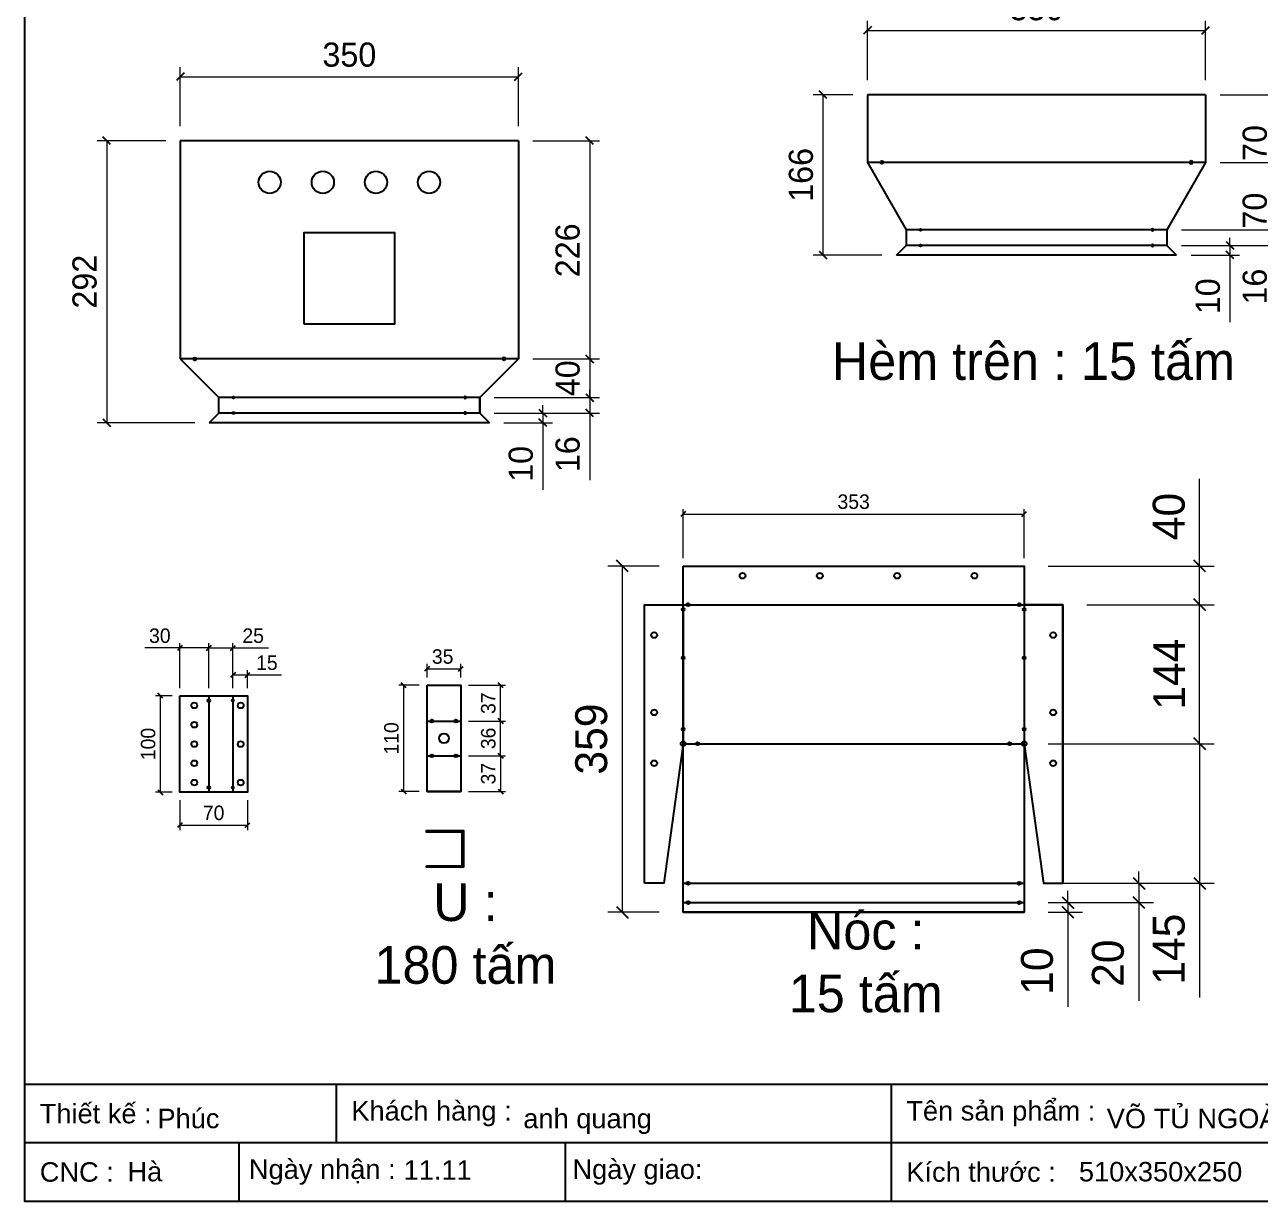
# Model space of a CAD drawing. Header units: millimetres. Extents: x 0 to 2994, y 0 to 2117.
# Drawn here: x 0 to 1279, y 0 to 1219 of the extents above; entities that cross this region are included whole.
import ezdxf

# ---------------------------------------------------------------- set-up
doc = ezdxf.new("R2010")
doc.units = ezdxf.units.MM
doc.layers.add('CNC', color=7, linetype='Continuous')
doc.layers.add('DIM', color=253, linetype='Continuous')
doc.styles.add('Arial', font='arial.ttf')
doc.dimstyles.new('Dim-15', dxfattribs={"dimtxt": 15, "dimasz": 5, "dimexe": 5, "dimexo": 8, "dimgap": 5, "dimtad": 1, "dimdec": 0, "dimtxsty": 'Standard', "dimblk": 'OBLIQUE', "dimcen": 10, "dimclrd": 5, "dimclre": 5, "dimclrt": 3, "dimazin": 3, "dimtfac": 1, "dimtdec": 0, "dimtmove": 0, "dimatfit": 3, "dimldrblk": 'OBLIQUE', "dimlwd": 9, "dimlwe": 9})
doc.dimstyles.new('Dim-25', dxfattribs={"dimtxt": 25, "dimasz": 8, "dimexe": 10, "dimexo": 15, "dimgap": 10, "dimtad": 1, "dimdec": 0, "dimtxsty": 'Standard', "dimblk": 'OBLIQUE', "dimcen": 10, "dimclrd": 5, "dimclre": 5, "dimclrt": 3, "dimazin": 3, "dimtfac": 1, "dimtdec": 0, "dimtmove": 0, "dimatfit": 3, "dimldrblk": 'OBLIQUE', "dimlwd": 9, "dimlwe": 9})
doc.dimstyles.new('Dim-33', dxfattribs={"dimtxt": 33, "dimasz": 12, "dimexe": 15, "dimexo": 25, "dimgap": 15, "dimtad": 1, "dimdec": 0, "dimtxsty": 'Standard', "dimblk": 'OBLIQUE', "dimcen": 10, "dimclrd": 5, "dimclre": 5, "dimclrt": 3, "dimazin": 3, "dimtfac": 1, "dimtdec": 0, "dimtmove": 0, "dimatfit": 3, "dimldrblk": 'OPEN30', "dimlwd": 9, "dimlwe": 9})

# ---------------------------------------------------------------- blocks, each defined once
blk = doc.blocks.new('*D12')
at = {"color": 0, "linetype": 'ByBlock', "lineweight": -2}
for p, q in [((589, 1094.4), (581, 1102.4)), ((581, 876.4), (589, 868.4))]:
    blk.add_line(p, q, dxfattribs=at)
at = {"layer": 'Defpoints', "color": 0, "transparency": 16777216}
for p in [(511.1, 1098.4), (511.1, 872.4), (585, 872.4)]:
    blk.add_point(p, dxfattribs=at)
at = {"layer": 'DIM', "color": 5, "lineweight": 9, "transparency": 16777216}
for p, q in [((526.1, 1098.4), (595, 1098.4)), ((585, 1098.4), (585, 872.4)), ((526.1, 872.4), (595, 872.4))]:
    blk.add_line(p, q, dxfattribs=at)
at = {"layer": 'DIM', "color": 3, "transparency": 16777216, "insert": (562.2, 984.9), "char_height": 25, "attachment_point": 5, "rotation": 90}
blk.add_mtext('226', dxfattribs=at)
blk = doc.blocks.new('_Oblique')
at = {"color": 0, "linetype": 'ByBlock', "lineweight": -2}
blk.add_line((-0.5, -0.5), (0.5, 0.5), dxfattribs=at)
blk = doc.blocks.new('*D13')
at = {"color": 0, "linetype": 'ByBlock', "lineweight": -2}
for p, q in [((589, 868.4), (581, 876.4)), ((581, 836.4), (589, 828.4))]:
    blk.add_line(p, q, dxfattribs=at)
at = {"layer": 'Defpoints', "color": 0, "transparency": 16777216}
for p in [(511.1, 872.4), (471.1, 832.4), (585, 832.4)]:
    blk.add_point(p, dxfattribs=at)
at = {"layer": 'DIM', "color": 5, "lineweight": 9, "transparency": 16777216}
for p, q in [((526.1, 872.4), (595, 872.4)), ((585, 872.4), (585, 832.4)), ((486.1, 832.4), (595, 832.4))]:
    blk.add_line(p, q, dxfattribs=at)
at = {"layer": 'DIM', "color": 3, "transparency": 16777216, "insert": (562.2, 852.4), "char_height": 25, "attachment_point": 5, "rotation": 90}
blk.add_mtext('40', dxfattribs=at)
blk = doc.blocks.new('*D14')
at = {"color": 0, "linetype": 'ByBlock', "lineweight": -2}
for p, q in [((581, 836.4), (589, 828.4)), ((589, 812.4), (581, 820.4))]:
    blk.add_line(p, q, dxfattribs=at)
at = {"layer": 'Defpoints', "color": 0, "transparency": 16777216}
for p in [(471.1, 832.4), (471.1, 816.4), (585, 816.4)]:
    blk.add_point(p, dxfattribs=at)
at = {"layer": 'DIM', "color": 5, "lineweight": 9, "transparency": 16777216}
for p, q in [((486.1, 832.4), (595, 832.4)), ((585, 832.4), (585, 840.4)), ((585, 832.4), (585, 816.4)), ((486.1, 816.4), (595, 816.4)), ((585, 816.4), (585, 746.9))]:
    blk.add_line(p, q, dxfattribs=at)
at = {"layer": 'DIM', "color": 3, "transparency": 16777216, "insert": (562.2, 773.7), "char_height": 25, "attachment_point": 5, "rotation": 90}
blk.add_mtext('16', dxfattribs=at)
blk = doc.blocks.new('*D15')
at = {"color": 0, "linetype": 'ByBlock', "lineweight": -2}
for p, q in [((532.4, 820.4), (540.4, 812.4)), ((540.4, 802.4), (532.4, 810.4))]:
    blk.add_line(p, q, dxfattribs=at)
at = {"layer": 'Defpoints', "color": 0, "transparency": 16777216}
for p in [(471.1, 816.4), (481.1, 806.4), (536.4, 806.4)]:
    blk.add_point(p, dxfattribs=at)
at = {"layer": 'DIM', "color": 5, "lineweight": 9, "transparency": 16777216}
for p, q in [((536.4, 816.4), (536.4, 824.4)), ((486.1, 816.4), (546.4, 816.4)), ((496.1, 806.4), (546.4, 806.4)), ((536.4, 816.4), (536.4, 806.4)), ((536.4, 806.4), (536.4, 737))]:
    blk.add_line(p, q, dxfattribs=at)
at = {"layer": 'DIM', "color": 3, "transparency": 16777216, "insert": (513.7, 763.7), "char_height": 25, "attachment_point": 5, "rotation": 90}
blk.add_mtext('10', dxfattribs=at)
blk = doc.blocks.new('f2dauxuoi')
at = {"layer": 'CNC', "color": 2, "lineweight": -3}
blk.add_circle((0, 0), 1, dxfattribs=at)
blk = doc.blocks.new('f3daunguoc')
at = {"layer": 'CNC', "color": 2, "lineweight": -3}
blk.add_circle((0, 0), 1.5, dxfattribs=at)
blk = doc.blocks.new('*D16')
at = {"color": 0, "linetype": 'ByBlock', "lineweight": -2}
for p, q in [((165.1, 1168.7), (157.1, 1160.7)), ((507.1, 1160.7), (515.1, 1168.7))]:
    blk.add_line(p, q, dxfattribs=at)
at = {"color": 5, "lineweight": 9, "transparency": 16777216}
for p, q in [((161.1, 1113.4), (161.1, 1174.7)), ((161.1, 1164.7), (511.1, 1164.7)), ((511.1, 1113.4), (511.1, 1174.7))]:
    blk.add_line(p, q, dxfattribs=at)
at = {"layer": 'Defpoints', "color": 0, "transparency": 16777216}
for p in [(511.1, 1164.7), (161.1, 1098.4), (511.1, 1098.4)]:
    blk.add_point(p, dxfattribs=at)
at = {"color": 3, "transparency": 16777216, "insert": (336.1, 1187.4), "char_height": 25, "attachment_point": 5}
blk.add_mtext('350', dxfattribs=at)
blk = doc.blocks.new('*D17')
at = {"color": 0, "linetype": 'ByBlock', "lineweight": -2}
for p, q in [((88.9, 1094.4), (80.9, 1102.4)), ((80.9, 810.4), (88.9, 802.4))]:
    blk.add_line(p, q, dxfattribs=at)
at = {"color": 5, "lineweight": 9, "transparency": 16777216}
for p, q in [((146.1, 1098.4), (74.9, 1098.4)), ((84.9, 1098.4), (84.9, 806.4)), ((176.1, 806.4), (74.9, 806.4))]:
    blk.add_line(p, q, dxfattribs=at)
at = {"layer": 'Defpoints', "color": 0, "transparency": 16777216}
for p in [(161.1, 1098.4), (84.9, 806.4), (191.1, 806.4)]:
    blk.add_point(p, dxfattribs=at)
at = {"color": 3, "transparency": 16777216, "insert": (62.1, 952.4), "char_height": 25, "attachment_point": 5, "rotation": 90}
blk.add_mtext('292', dxfattribs=at)
blk = doc.blocks.new('*D29')
at = {"color": 0, "linetype": 'ByBlock', "lineweight": -2}
for p, q in [((1300.4, 1142), (1292.4, 1150)), ((1292.4, 1080), (1300.4, 1072))]:
    blk.add_line(p, q, dxfattribs=at)
at = {"layer": 'Defpoints', "color": 0, "transparency": 16777216}
for p in [(1222.5, 1146), (1222.5, 1076), (1296.4, 1076)]:
    blk.add_point(p, dxfattribs=at)
at = {"layer": 'DIM', "color": 5, "lineweight": 9, "transparency": 16777216}
for p, q in [((1237.5, 1146), (1306.4, 1146)), ((1296.4, 1146), (1296.4, 1076)), ((1237.5, 1076), (1306.4, 1076))]:
    blk.add_line(p, q, dxfattribs=at)
at = {"layer": 'DIM', "color": 3, "transparency": 16777216, "insert": (1273.6, 1096), "char_height": 25, "attachment_point": 5, "rotation": 90}
blk.add_mtext('70', dxfattribs=at)
blk = doc.blocks.new('*D30')
at = {"color": 0, "linetype": 'ByBlock', "lineweight": -2}
for p, q in [((1300.4, 1072), (1292.4, 1080)), ((1292.4, 1010), (1300.4, 1002))]:
    blk.add_line(p, q, dxfattribs=at)
at = {"layer": 'Defpoints', "color": 0, "transparency": 16777216}
for p in [(1222.5, 1076), (1182.5, 1006), (1296.4, 1006)]:
    blk.add_point(p, dxfattribs=at)
at = {"layer": 'DIM', "color": 5, "lineweight": 9, "transparency": 16777216}
for p, q in [((1237.5, 1076), (1306.4, 1076)), ((1296.4, 1076), (1296.4, 1006)), ((1197.5, 1006), (1306.4, 1006))]:
    blk.add_line(p, q, dxfattribs=at)
at = {"layer": 'DIM', "color": 3, "transparency": 16777216, "insert": (1273.6, 1026), "char_height": 25, "attachment_point": 5, "rotation": 90}
blk.add_mtext('70', dxfattribs=at)
blk = doc.blocks.new('*D31')
at = {"color": 0, "linetype": 'ByBlock', "lineweight": -2}
for p, q in [((1292.4, 1010), (1300.4, 1002)), ((1300.4, 986), (1292.4, 994))]:
    blk.add_line(p, q, dxfattribs=at)
at = {"layer": 'Defpoints', "color": 0, "transparency": 16777216}
for p in [(1182.5, 1006), (1182.5, 990), (1296.4, 990)]:
    blk.add_point(p, dxfattribs=at)
at = {"layer": 'DIM', "color": 5, "lineweight": 9, "transparency": 16777216}
for p, q in [((1296.4, 1006), (1296.4, 1014)), ((1197.5, 1006), (1306.4, 1006)), ((1296.4, 1006), (1296.4, 990)), ((1197.5, 990), (1306.4, 990)), ((1296.4, 990), (1296.4, 920.5))]:
    blk.add_line(p, q, dxfattribs=at)
at = {"layer": 'DIM', "color": 3, "transparency": 16777216, "insert": (1273.6, 947.3), "char_height": 25, "attachment_point": 5, "rotation": 90}
blk.add_mtext('16', dxfattribs=at)
blk = doc.blocks.new('*D32')
at = {"color": 0, "linetype": 'ByBlock', "lineweight": -2}
for p, q in [((1243.8, 994), (1251.8, 986)), ((1251.8, 976), (1243.8, 984))]:
    blk.add_line(p, q, dxfattribs=at)
at = {"layer": 'Defpoints', "color": 0, "transparency": 16777216}
for p in [(1182.5, 990), (1192.5, 980), (1247.8, 980)]:
    blk.add_point(p, dxfattribs=at)
at = {"layer": 'DIM', "color": 5, "lineweight": 9, "transparency": 16777216}
for p, q in [((1247.8, 990), (1247.8, 998)), ((1197.5, 990), (1257.8, 990)), ((1247.8, 990), (1247.8, 980)), ((1207.5, 980), (1257.8, 980)), ((1247.8, 980), (1247.8, 910.6))]:
    blk.add_line(p, q, dxfattribs=at)
at = {"layer": 'DIM', "color": 3, "transparency": 16777216, "insert": (1225, 937.3), "char_height": 25, "attachment_point": 5, "rotation": 90}
blk.add_mtext('10', dxfattribs=at)
blk = doc.blocks.new('*D33')
at = {"color": 0, "linetype": 'ByBlock', "lineweight": -2}
for p, q in [((876.5, 1216.7), (868.5, 1208.7)), ((1218.5, 1208.7), (1226.5, 1216.7))]:
    blk.add_line(p, q, dxfattribs=at)
at = {"color": 5, "lineweight": 9, "transparency": 16777216}
for p, q in [((872.5, 1161), (872.5, 1222.7)), ((1222.5, 1161), (1222.5, 1222.7)), ((872.5, 1212.7), (1222.5, 1212.7))]:
    blk.add_line(p, q, dxfattribs=at)
at = {"layer": 'Defpoints', "color": 0, "transparency": 16777216}
for p in [(1222.5, 1212.7), (872.5, 1146), (1222.5, 1146)]:
    blk.add_point(p, dxfattribs=at)
at = {"color": 3, "transparency": 16777216, "insert": (1047.5, 1235.5), "char_height": 25, "attachment_point": 5}
blk.add_mtext('350', dxfattribs=at)
blk = doc.blocks.new('*D34')
at = {"color": 5, "lineweight": 9, "transparency": 16777216}
for p, q in [((857.5, 1146), (816.4, 1146)), ((826.4, 1146), (826.4, 980)), ((887.5, 980), (816.4, 980))]:
    blk.add_line(p, q, dxfattribs=at)
at = {"color": 0, "linetype": 'ByBlock', "lineweight": -2}
for p, q in [((830.4, 1142), (822.4, 1150)), ((822.4, 984), (830.4, 976))]:
    blk.add_line(p, q, dxfattribs=at)
at = {"layer": 'Defpoints', "color": 0, "transparency": 16777216}
for p in [(872.5, 1146), (826.4, 980), (902.5, 980)]:
    blk.add_point(p, dxfattribs=at)
at = {"color": 3, "transparency": 16777216, "insert": (803.7, 1063), "char_height": 25, "attachment_point": 5, "rotation": 90}
blk.add_mtext('166', dxfattribs=at)
blk = doc.blocks.new('*D47')
at = {"color": 0, "linetype": 'ByBlock', "lineweight": -2}
for p, q in [((419, 554), (414, 549)), ((449, 549), (454, 554))]:
    blk.add_line(p, q, dxfattribs=at)
at = {"color": 5, "lineweight": 9, "transparency": 16777216}
for p, q in [((416.5, 542.4), (416.5, 556.5)), ((416.5, 551.5), (451.5, 551.5)), ((451.5, 542.4), (451.5, 556.5))]:
    blk.add_line(p, q, dxfattribs=at)
at = {"layer": 'Defpoints', "color": 0, "transparency": 16777216}
for p in [(451.5, 551.5), (416.5, 534.4), (451.5, 534.4)]:
    blk.add_point(p, dxfattribs=at)
at = {"color": 3, "transparency": 16777216, "insert": (432.7, 564.1), "char_height": 15, "attachment_point": 5}
blk.add_mtext('35', dxfattribs=at)
blk = doc.blocks.new('*D48')
at = {"color": 5, "lineweight": 9, "transparency": 16777216}
for p, q in [((459.5, 534.4), (497.7, 534.4)), ((492.7, 497.4), (492.7, 534.4)), ((459.5, 497.4), (497.7, 497.4))]:
    blk.add_line(p, q, dxfattribs=at)
at = {"color": 0, "linetype": 'ByBlock', "lineweight": -2}
for p, q in [((495.2, 531.9), (490.2, 536.9)), ((490.2, 499.9), (495.2, 494.9))]:
    blk.add_line(p, q, dxfattribs=at)
at = {"layer": 'Defpoints', "color": 0, "transparency": 16777216}
for p in [(451.5, 534.4), (492.7, 534.4), (451.5, 497.4)]:
    blk.add_point(p, dxfattribs=at)
at = {"color": 3, "transparency": 16777216, "insert": (480, 515.9), "char_height": 15, "attachment_point": 5, "rotation": 90}
blk.add_mtext('37', dxfattribs=at)
blk = doc.blocks.new('*D49')
at = {"color": 0, "linetype": 'ByBlock', "lineweight": -2}
for p, q in [((495.2, 494.9), (490.2, 499.9)), ((490.2, 463.9), (495.2, 458.9))]:
    blk.add_line(p, q, dxfattribs=at)
at = {"color": 5, "lineweight": 9, "transparency": 16777216}
for p, q in [((459.5, 497.4), (497.7, 497.4)), ((492.7, 461.4), (492.7, 497.4)), ((459.5, 461.4), (497.7, 461.4))]:
    blk.add_line(p, q, dxfattribs=at)
at = {"layer": 'Defpoints', "color": 0, "transparency": 16777216}
for p in [(451.5, 497.4), (492.7, 497.4), (451.5, 461.4)]:
    blk.add_point(p, dxfattribs=at)
at = {"color": 3, "transparency": 16777216, "insert": (480, 479.4), "char_height": 15, "attachment_point": 5, "rotation": 90}
blk.add_mtext('36', dxfattribs=at)
blk = doc.blocks.new('*D50')
at = {"color": 5, "lineweight": 9, "transparency": 16777216}
for p, q in [((459.5, 461.4), (497.7, 461.4)), ((492.7, 461.4), (492.7, 424.4)), ((459.5, 424.4), (497.7, 424.4))]:
    blk.add_line(p, q, dxfattribs=at)
at = {"color": 0, "linetype": 'ByBlock', "lineweight": -2}
for p, q in [((495.2, 458.9), (490.2, 463.9)), ((490.2, 426.9), (495.2, 421.9))]:
    blk.add_line(p, q, dxfattribs=at)
at = {"layer": 'Defpoints', "color": 0, "transparency": 16777216}
for p in [(451.5, 461.4), (451.5, 424.4), (492.7, 424.4)]:
    blk.add_point(p, dxfattribs=at)
at = {"color": 3, "transparency": 16777216, "insert": (480, 442.9), "char_height": 15, "attachment_point": 5, "rotation": 90}
blk.add_mtext('37', dxfattribs=at)
blk = doc.blocks.new('*D51')
at = {"color": 5, "lineweight": 9, "transparency": 16777216}
for p, q in [((408.5, 534.4), (387.3, 534.4)), ((392.3, 534.4), (392.3, 424.4)), ((408.5, 424.4), (387.3, 424.4))]:
    blk.add_line(p, q, dxfattribs=at)
at = {"color": 0, "linetype": 'ByBlock', "lineweight": -2}
for p, q in [((394.8, 531.9), (389.8, 536.9)), ((389.8, 426.9), (394.8, 421.9))]:
    blk.add_line(p, q, dxfattribs=at)
at = {"layer": 'Defpoints', "color": 0, "transparency": 16777216}
for p in [(416.5, 534.4), (392.3, 424.4), (416.5, 424.4)]:
    blk.add_point(p, dxfattribs=at)
at = {"color": 3, "transparency": 16777216, "insert": (379.7, 479.4), "char_height": 15, "attachment_point": 5, "rotation": 90}
blk.add_mtext('110', dxfattribs=at)
blk = doc.blocks.new('*D52')
at = {"color": 5, "lineweight": 9, "transparency": 16777216}
for p, q in [((215.6, 531.6), (215.6, 550.1)), ((230.6, 531.6), (230.6, 550.1)), ((215.6, 545.1), (230.6, 545.1)), ((230.6, 545.1), (265.8, 545.1))]:
    blk.add_line(p, q, dxfattribs=at)
at = {"color": 0, "linetype": 'ByBlock', "lineweight": -2}
for p, q in [((218.1, 547.6), (213.1, 542.6)), ((228.1, 542.6), (233.1, 547.6))]:
    blk.add_line(p, q, dxfattribs=at)
at = {"layer": 'Defpoints', "color": 0, "transparency": 16777216}
for p in [(230.6, 545.1), (215.6, 523.6), (230.6, 523.6)]:
    blk.add_point(p, dxfattribs=at)
at = {"color": 3, "transparency": 16777216, "insert": (250.7, 557.7), "char_height": 15, "attachment_point": 5}
blk.add_mtext('15', dxfattribs=at)
blk = doc.blocks.new('*D53')
at = {"color": 5, "lineweight": 9, "transparency": 16777216}
for p, q in [((190.6, 531.6), (190.6, 578.1)), ((215.6, 531.6), (215.6, 578.1)), ((190.6, 573.1), (215.6, 573.1)), ((215.6, 573.1), (252.5, 573.1))]:
    blk.add_line(p, q, dxfattribs=at)
at = {"color": 0, "linetype": 'ByBlock', "lineweight": -2}
for p, q in [((193.1, 575.6), (188.1, 570.6)), ((213.1, 570.6), (218.1, 575.6))]:
    blk.add_line(p, q, dxfattribs=at)
at = {"layer": 'Defpoints', "color": 0, "transparency": 16777216}
for p in [(215.6, 573.1), (190.6, 523.6), (215.6, 523.6)]:
    blk.add_point(p, dxfattribs=at)
at = {"color": 3, "transparency": 16777216, "insert": (236.5, 585.7), "char_height": 15, "attachment_point": 5}
blk.add_mtext('25', dxfattribs=at)
blk = doc.blocks.new('*D54')
at = {"color": 5, "lineweight": 9, "transparency": 16777216}
for p, q in [((160.6, 531.6), (160.6, 578.1)), ((190.6, 531.6), (190.6, 578.1)), ((160.6, 573.1), (124.2, 573.1)), ((190.6, 573.1), (160.6, 573.1))]:
    blk.add_line(p, q, dxfattribs=at)
at = {"color": 0, "linetype": 'ByBlock', "lineweight": -2}
for p, q in [((163.1, 575.6), (158.1, 570.6)), ((188.1, 570.6), (193.1, 575.6))]:
    blk.add_line(p, q, dxfattribs=at)
at = {"layer": 'Defpoints', "color": 0, "transparency": 16777216}
for p in [(160.6, 573.1), (160.6, 523.6), (190.6, 523.6)]:
    blk.add_point(p, dxfattribs=at)
at = {"color": 3, "transparency": 16777216, "insert": (139.9, 585.7), "char_height": 15, "attachment_point": 5}
blk.add_mtext('30', dxfattribs=at)
blk = doc.blocks.new('*D55')
at = {"color": 0, "linetype": 'ByBlock', "lineweight": -2}
for p, q in [((142.9, 521.1), (137.9, 526.1)), ((137.9, 426.1), (142.9, 421.1))]:
    blk.add_line(p, q, dxfattribs=at)
at = {"color": 5, "lineweight": 9, "transparency": 16777216}
for p, q in [((152.6, 523.6), (135.4, 523.6)), ((140.4, 523.6), (140.4, 423.6)), ((152.6, 423.6), (135.4, 423.6))]:
    blk.add_line(p, q, dxfattribs=at)
at = {"layer": 'Defpoints', "color": 0, "transparency": 16777216}
for p in [(160.6, 523.6), (140.4, 423.6), (160.6, 423.6)]:
    blk.add_point(p, dxfattribs=at)
at = {"color": 3, "transparency": 16777216, "insert": (127.8, 473.6), "char_height": 15, "attachment_point": 5, "rotation": 90}
blk.add_mtext('100', dxfattribs=at)
blk = doc.blocks.new('*D56')
at = {"color": 5, "lineweight": 9, "transparency": 16777216}
for p, q in [((160.6, 415.6), (160.6, 384.5)), ((230.6, 415.6), (230.6, 384.5)), ((160.6, 389.5), (230.6, 389.5))]:
    blk.add_line(p, q, dxfattribs=at)
at = {"color": 0, "linetype": 'ByBlock', "lineweight": -2}
for p, q in [((163.1, 392), (158.1, 387)), ((228.1, 387), (233.1, 392))]:
    blk.add_line(p, q, dxfattribs=at)
at = {"layer": 'Defpoints', "color": 0, "transparency": 16777216}
for p in [(160.6, 423.6), (230.6, 423.6), (230.6, 389.5)]:
    blk.add_point(p, dxfattribs=at)
at = {"color": 3, "transparency": 16777216, "insert": (195.6, 402.2), "char_height": 15, "attachment_point": 5}
blk.add_mtext('70', dxfattribs=at)
blk = doc.blocks.new('KHUNG CHUẨN')
at = {"color": 7}
for p, q in [((19889.2, -28535.2), (16919.2, -28535.2)), ((17239.2, -28535.2), (17239.2, -28595.2)), ((17809.2, -28535.2), (17809.2, -28655.2)), ((18939.2, -28595.2), (16919.2, -28595.2)), ((17139.2, -28595.2), (17139.2, -28655.2)), ((17474.2, -28595.2), (17474.2, -28655.2))]:
    blk.add_line(p, q, dxfattribs=at)
blk.add_lwpolyline([(16919.2, -26555.2), (19889.2, -26555.2), (19889.2, -28655.2), (16919.2, -28655.2)], close=True, dxfattribs=at)
at = {"color": 2, "char_height": 20, "attachment_point": 4, "style": 'Arial'}
for s, insert, width in [('  Thiết kế :', (16919.2, -28565.2), 917.634), ('  Khách hàng :', (17239.2, -28565.2), 917.634), ('  Tên sản phẩm :', (17809.2, -28565.2), 917.634), ('  CNC :', (16919.2, -28625.2), 917.634), ('  Ngày nhận :', (17134, -28625.2), 556.651), ('  Ngày giao:', (17466.3, -28625.2), 556.651), ('  Kích thước :', (17809.2, -28625.2), 917.634)]:
    blk.add_mtext(s, dxfattribs=dict(at, insert=insert, width=width))
at = {"color": 3, "style": 'Arial'}
for tag, p in [('#01', (17055.6, -28580.1)), ('#02', (17431.4, -28580.1)), ('#03', (18030.6, -28580.1)), ('#08', (18751.7, -28580.1)), ('#10', (19064.8, -28580.1)), ('#04', (17024.8, -28634.6)), ('#05', (17308.5, -28633)), ('#06', (17632.7, -28633.7)), ('#07', (18002, -28634.7)), ('#09', (18753.8, -28632.6)), ('#11', (19060.3, -28625.7)), ('#12', (19806.5, -28628.9))]:
    blk.add_attdef(tag, p, '', height=20, dxfattribs=at)
blk = doc.blocks.new('*D66')
at = {"color": 0, "linetype": 'ByBlock', "lineweight": -2}
for p, q in [((1222.4, 651.9), (1210.4, 663.9)), ((1210.4, 623.9), (1222.4, 611.9))]:
    blk.add_line(p, q, dxfattribs=at)
at = {"layer": 'Defpoints', "color": 0, "transparency": 16777216}
for p in [(1034.7, 657.9), (1216.4, 657.9), (1074.7, 617.9)]:
    blk.add_point(p, dxfattribs=at)
at = {"layer": 'DIM', "color": 5, "lineweight": 9, "transparency": 16777216}
for p, q in [((1216.4, 657.9), (1216.4, 748.4)), ((1059.7, 657.9), (1231.4, 657.9)), ((1216.4, 617.9), (1216.4, 657.9)), ((1099.7, 617.9), (1231.4, 617.9))]:
    blk.add_line(p, q, dxfattribs=at)
at = {"layer": 'DIM', "color": 3, "transparency": 16777216, "insert": (1184.6, 709.2), "char_height": 33, "attachment_point": 5, "rotation": 90}
blk.add_mtext('40', dxfattribs=at)
blk = doc.blocks.new('_Open30')
at = {"color": 0, "linetype": 'ByBlock', "lineweight": -2}
for p, q in [((-1, 0.27), (0, 0)), ((0, 0), (-1, -0.27)), ((0, 0), (-1, 0))]:
    blk.add_line(p, q, dxfattribs=at)
blk = doc.blocks.new('*D67')
at = {"color": 0, "linetype": 'ByBlock', "lineweight": -2}
for p, q in [((624.6, 651.9), (612.6, 663.9)), ((612.6, 305.4), (624.6, 293.4))]:
    blk.add_line(p, q, dxfattribs=at)
at = {"layer": 'Defpoints', "color": 0, "transparency": 16777216}
for p in [(681.7, 657.9), (618.6, 299.4), (681.7, 299.4)]:
    blk.add_point(p, dxfattribs=at)
at = {"layer": 'DIM', "color": 5, "lineweight": 9, "transparency": 16777216}
for p, q in [((656.7, 657.9), (603.6, 657.9)), ((618.6, 657.9), (618.6, 299.4)), ((656.7, 299.4), (603.6, 299.4))]:
    blk.add_line(p, q, dxfattribs=at)
at = {"layer": 'DIM', "color": 3, "transparency": 16777216, "insert": (586.7, 478.7), "char_height": 33, "attachment_point": 5, "rotation": 90}
blk.add_mtext('359', dxfattribs=at)
blk = doc.blocks.new('*D68')
at = {"color": 0, "linetype": 'ByBlock', "lineweight": -2}
for p, q in [((1074.1, 315.4), (1086.1, 303.4)), ((1086.1, 293.4), (1074.1, 305.4))]:
    blk.add_line(p, q, dxfattribs=at)
at = {"layer": 'Defpoints', "color": 0, "transparency": 16777216}
for p in [(1034.7, 309.4), (1080.1, 309.4), (1034.7, 299.4)]:
    blk.add_point(p, dxfattribs=at)
at = {"layer": 'DIM', "color": 5, "lineweight": 9, "transparency": 16777216}
for p, q in [((1080.1, 309.4), (1080.1, 321.4)), ((1059.7, 309.4), (1095.1, 309.4)), ((1080.1, 309.4), (1080.1, 299.4)), ((1059.7, 299.4), (1095.1, 299.4)), ((1080.1, 299.4), (1080.1, 201.4))]:
    blk.add_line(p, q, dxfattribs=at)
at = {"layer": 'DIM', "color": 3, "transparency": 16777216, "insert": (1048.2, 238.4), "char_height": 33, "attachment_point": 5, "rotation": 90}
blk.add_mtext('10', dxfattribs=at)
blk = doc.blocks.new('*D69')
at = {"color": 0, "linetype": 'ByBlock', "lineweight": -2}
for p, q in [((1147.5, 335.4), (1159.5, 323.4)), ((1159.5, 303.4), (1147.5, 315.4))]:
    blk.add_line(p, q, dxfattribs=at)
at = {"layer": 'Defpoints', "color": 0, "transparency": 16777216}
for p in [(1034.7, 329.4), (1034.7, 309.4), (1153.5, 309.4)]:
    blk.add_point(p, dxfattribs=at)
at = {"layer": 'DIM', "color": 5, "lineweight": 9, "transparency": 16777216}
for p, q in [((1153.5, 329.4), (1153.5, 341.4)), ((1059.7, 329.4), (1168.5, 329.4)), ((1153.5, 329.4), (1153.5, 309.4)), ((1059.7, 309.4), (1168.5, 309.4)), ((1153.5, 309.4), (1153.5, 207.7))]:
    blk.add_line(p, q, dxfattribs=at)
at = {"layer": 'DIM', "color": 3, "transparency": 16777216, "insert": (1121.6, 246.6), "char_height": 33, "attachment_point": 5, "rotation": 90}
blk.add_mtext('20', dxfattribs=at)
blk = doc.blocks.new('*D70')
at = {"color": 0, "linetype": 'ByBlock', "lineweight": -2}
for p, q in [((1222.4, 467.9), (1210.4, 479.9)), ((1210.4, 335.4), (1222.4, 323.4))]:
    blk.add_line(p, q, dxfattribs=at)
at = {"layer": 'Defpoints', "color": 0, "transparency": 16777216}
for p in [(1034.7, 473.9), (1074.7, 329.4), (1216.4, 329.4)]:
    blk.add_point(p, dxfattribs=at)
at = {"layer": 'DIM', "color": 5, "lineweight": 9, "transparency": 16777216}
for p, q in [((1059.7, 473.9), (1231.4, 473.9)), ((1216.4, 473.9), (1216.4, 329.4)), ((1099.7, 329.4), (1231.4, 329.4)), ((1216.4, 329.4), (1216.4, 211.1))]:
    blk.add_line(p, q, dxfattribs=at)
at = {"layer": 'DIM', "color": 3, "transparency": 16777216, "insert": (1184.6, 261.1), "char_height": 33, "attachment_point": 5, "rotation": 90}
blk.add_mtext('145', dxfattribs=at)
blk = doc.blocks.new('*D71')
at = {"color": 0, "linetype": 'ByBlock', "lineweight": -2}
for p, q in [((1222.4, 611.9), (1210.4, 623.9)), ((1210.4, 479.9), (1222.4, 467.9))]:
    blk.add_line(p, q, dxfattribs=at)
at = {"layer": 'Defpoints', "color": 0, "transparency": 16777216}
for p in [(1074.7, 617.9), (1216.4, 617.9), (1034.7, 473.9)]:
    blk.add_point(p, dxfattribs=at)
at = {"layer": 'DIM', "color": 5, "lineweight": 9, "transparency": 16777216}
for p, q in [((1099.7, 617.9), (1231.4, 617.9)), ((1216.4, 473.9), (1216.4, 617.9)), ((1059.7, 473.9), (1231.4, 473.9))]:
    blk.add_line(p, q, dxfattribs=at)
at = {"layer": 'DIM', "color": 3, "transparency": 16777216, "insert": (1184.8, 545.9), "char_height": 33, "attachment_point": 5, "rotation": 90}
blk.add_mtext('144', dxfattribs=at)
blk = doc.blocks.new('*D72')
at = {"color": 5, "lineweight": 9, "transparency": 16777216}
for p, q in [((681.7, 665.9), (681.7, 716.8)), ((1034.7, 665.9), (1034.7, 716.8)), ((681.7, 711.8), (1034.7, 711.8))]:
    blk.add_line(p, q, dxfattribs=at)
at = {"color": 0, "linetype": 'ByBlock', "lineweight": -2}
for p, q in [((684.2, 714.3), (679.2, 709.3)), ((1032.2, 709.3), (1037.2, 714.3))]:
    blk.add_line(p, q, dxfattribs=at)
at = {"layer": 'Defpoints', "color": 0, "transparency": 16777216}
for p in [(1034.7, 711.8), (681.7, 657.9), (1034.7, 657.9)]:
    blk.add_point(p, dxfattribs=at)
at = {"color": 3, "transparency": 16777216, "insert": (858.2, 724.5), "char_height": 15, "attachment_point": 5}
blk.add_mtext('353', dxfattribs=at)

msp = doc.modelspace()

# ---------------------------------------------------------------- linework, layer by layer
at = {"color": 7}
for p, q in [((1222.5, 1146), (872.5, 1146)), ((511.1, 1098.4), (161.1, 1098.4)), ((1222.5, 1076), (872.5, 1076)), ((872.5, 1076), (912.5, 1006)), ((1222.5, 1076), (1182.5, 1006)), ((1182.5, 1006), (912.5, 1006)), ((912.5, 1006), (912.5, 990)), ((1182.5, 1006), (1182.5, 990)), ((902.5, 980), (912.5, 990)), ((1182.5, 990), (912.5, 990)), ((1192.5, 980), (1182.5, 990)), ((1192.5, 980), (902.5, 980)), ((511.1, 872.4), (161.1, 872.4)), ((161.1, 872.4), (201.1, 832.4)), ((511.1, 872.4), (471.1, 832.4)), ((201.1, 816.4), (201.1, 832.4)), ((471.1, 832.4), (201.1, 832.4)), ((471.1, 832.4), (471.1, 816.4)), ((471.1, 816.4), (471.1, 832.4)), ((201.1, 816.4), (191.1, 806.4)), ((481.1, 806.4), (191.1, 806.4)), ((471.1, 816.4), (201.1, 816.4)), ((481.1, 806.4), (471.1, 816.4)), ((471.1, 816.4), (481.1, 806.4))]:
    msp.add_line(p, q, dxfattribs=at)
at = {"ltscale": 3}
for p, q in [((872.5, 1146), (872.5, 1076)), ((1222.5, 1146), (1222.5, 1076)), ((161.1, 1098.4), (161.1, 872.4)), ((511.1, 1098.4), (511.1, 872.4))]:
    msp.add_line(p, q, dxfattribs=at)
for p, q in [((681.7, 657.9), (1034.7, 657.9)), ((641.7, 617.9), (1074.7, 617.9)), ((1074.7, 617.9), (1074.7, 330.4)), ((416.5, 534.4), (451.5, 534.4)), ((215.6, 523.6), (215.6, 423.6)), ((230.6, 523.6), (230.6, 423.6)), ((416.5, 497.4), (451.5, 497.4)), ((681.7, 473.9), (1034.7, 473.9)), ((416.5, 461.4), (451.5, 461.4)), ((416.5, 424.4), (451.5, 424.4)), ((681.7, 329.4), (1034.7, 329.4)), ((681.7, 309.4), (1034.7, 309.4)), ((681.7, 299.4), (1034.7, 299.4))]:
    msp.add_line(p, q)
at = {"color": 2}
msp.add_lwpolyline([(289.1, 908.9), (383.1, 908.9), (383.1, 1002.9), (289.1, 1002.9)], close=True, dxfattribs=at)
for points in [[(681.7, 657.9), (1034.7, 657.9), (1034.7, 299.4), (681.7, 299.4)], [(416.5, 534.4), (451.5, 534.4), (451.5, 424.4), (416.5, 424.4)], [(160.6, 523.6), (190.6, 523.6), (190.6, 423.6), (160.6, 423.6)], [(160.6, 523.6), (230.6, 523.6), (230.6, 423.6), (160.6, 423.6)], [(415.8, 347.4), (452.8, 347.4), (452.8, 382.4), (415.8, 382.4), (415.8, 383.9), (454.3, 383.9), (454.3, 345.9), (415.8, 345.9)], [(415.8, 347.4), (452.8, 347.4), (452.8, 382.4), (415.8, 382.4), (415.8, 383.9), (454.3, 383.9), (454.3, 345.9), (415.8, 345.9)]]:
    msp.add_lwpolyline(points, close=True)
at = {"color": 7, "linetype": 'Continuous'}
for points in [[(641.7, 329.4), (641.7, 617.9), (681.7, 617.9), (681.7, 473.9), (661.7, 329.4)], [(1074.7, 329.4), (1074.7, 617.9), (1034.7, 617.9), (1034.7, 473.9), (1054.7, 329.4)]]:
    msp.add_lwpolyline(points, close=True, dxfattribs=at)
at = {"color": 2}
for centre, radius in [((253.6, 1055.4), 11.5), ((308.6, 1055.4), 11.5), ((363.6, 1055.4), 11.5), ((418.6, 1055.4), 11.5), ((681.7, 612.9), 1.5), ((686.7, 617.9), 1.5), ((1029.7, 617.9), 1.5), ((1034.7, 612.9), 1.5), ((681.7, 562.9), 1.5), ((1034.7, 562.9), 1.5), ((421.5, 497.4), 1.5), ((446.5, 497.4), 1.5), ((681.7, 488.9), 1.5), ((1034.7, 488.9), 1.5), ((434, 479.4), 5), ((696.7, 473.9), 1.5), ((1019.7, 473.9), 1.5), ((421.5, 461.4), 1.5), ((446.5, 461.4), 1.5), ((686.7, 329.4), 1.5), ((1029.7, 329.4), 1.5), ((686.7, 309.4), 1.5), ((1029.7, 309.4), 1.5)]:
    msp.add_circle(centre, radius, dxfattribs=at)
at = {"color": 2, "ltscale": 3}
for centre, radius in [((743.2, 647.9), 3), ((823.2, 647.9), 3), ((903.2, 647.9), 3), ((983.2, 647.9), 3), ((651.7, 586.4), 3), ((1064.7, 586.4), 3), ((651.7, 506.4), 3), ((1064.7, 506.4), 3), ((681.7, 473.9), 2.5), ((1034.7, 473.9), 2.5), ((651.7, 453.6), 3), ((1064.7, 453.6), 3)]:
    msp.add_circle(centre, radius, dxfattribs=at)
for centre, radius in [((175.6, 513.6), 3), ((190.6, 518.6), 1.5), ((215.6, 518.6), 1), ((223.6, 513.6), 3), ((175.6, 493.6), 3), ((175.6, 473.6), 3), ((223.6, 473.6), 3), ((175.6, 453.6), 3), ((175.6, 433.6), 3), ((223.6, 433.6), 3), ((190.6, 428.6), 1.5), ((215.6, 428.6), 1)]:
    msp.add_circle(centre, radius)

# ---------------------------------------------------------------- block references
at = {"color": 3}
ref = msp.add_blockref('KHUNG CHUẨN', (-17054.6, 28884.4), dxfattribs=dict(at, xscale=1.008000000001629, yscale=1.008000000001629, zscale=1.008000000001629))
ref.add_attrib('#03', 'VÕ TỦ NGOÀI TRỜI', (1120.2, 75.7), dxfattribs={"color": 3, "height": 20.16, "style": 'Arial'})
ref.add_attrib('#07', '510x350x250', (1091.4, 20.6), dxfattribs={"color": 3, "height": 20.16, "style": 'Arial'})
ref.add_attrib('#02', 'anh quang', (516.2, 75.7), dxfattribs={"color": 3, "height": 20.16, "style": 'Arial'})
ref.add_attrib('#05', '11.11', (392.3, 22.3), dxfattribs={"color": 3, "height": 20.16, "style": 'Arial'})
ref.add_attrib('#01', 'Phúc', (137.4, 75.7), dxfattribs={"color": 3, "height": 20.16, "style": 'Arial'})
ref.add_attrib('#04', 'Hà', (106.4, 20.7), dxfattribs={"color": 3, "height": 20.16, "style": 'Arial'})
at = {"lineweight": -3}
for name, p, rotation in [('f3daunguoc', (887.5, 1076), 270), ('f3daunguoc', (887.5, 1076), 270), ('f2dauxuoi', (927.5, 1006), 90), ('f2dauxuoi', (927.5, 990), 90), ('f3daunguoc', (176.1, 872.4), 270), ('f2dauxuoi', (216.1, 832.4), 90), ('f2dauxuoi', (216.1, 816.4), 90)]:
    msp.add_blockref(name, p, dxfattribs=dict(at, rotation=rotation))
at = {"lineweight": -3, "xscale": -1}
for name, p, rotation in [('f3daunguoc', (1207.5, 1076), 90), ('f2dauxuoi', (1167.5, 1006), 270), ('f2dauxuoi', (1167.5, 990), 270), ('f3daunguoc', (496.1, 872.4), 90), ('f2dauxuoi', (456.1, 832.4), 270), ('f2dauxuoi', (456.1, 832.4), 270), ('f2dauxuoi', (456.1, 816.4), 270), ('f2dauxuoi', (456.1, 816.4), 270)]:
    msp.add_blockref(name, p, dxfattribs=dict(at, rotation=rotation))

# ---------------------------------------------------------------- texts
at = {"color": 2, "char_height": 39, "attachment_point": 5}
for s, insert, width in [('Hèm trên : 15 tấm', (1044.3, 869.9), 874), ('U : \\P180 tấm', (456.3, 277), 874), ('Nóc : \\P15 tấm', (870.7, 247.5), 624)]:
    msp.add_mtext(s, dxfattribs=dict(at, insert=insert, width=width))

# ---------------------------------------------------------------- dimensions: what is measured, and where the dimension line sits
for base, p1, p2, dimstyle, picture, middle in [((1222.5, 1212.7), (872.5, 1146), (1222.5, 1146), 'Dim-25', '*D33', (1047.5, 1235.5)), ((511.1, 1164.7), (161.1, 1098.4), (511.1, 1098.4), 'Dim-25', '*D16', (336.1, 1187.4)), ((1034.7, 711.8), (681.7, 657.9), (1034.7, 657.9), 'Dim-15', '*D72', (858.2, 724.5)), ((160.6, 573.1), (190.6, 523.6), (160.6, 523.6), 'Dim-15', '*D54', (139.9, 585.7)), ((215.6, 573.1), (190.6, 523.6), (215.6, 523.6), 'Dim-15', '*D53', (236.5, 585.7)), ((230.6, 545.1), (215.6, 523.6), (230.6, 523.6), 'Dim-15', '*D52', (250.7, 557.7)), ((230.6, 389.5), (160.6, 423.6), (230.6, 423.6), 'Dim-15', '*D56', (195.6, 402.2))]:
    dim = msp.add_linear_dim(base=base, p1=p1, p2=p2, dimstyle=dimstyle)
    dim.commit()
    dim.dimension.update_dxf_attribs({"geometry": picture, "text_midpoint": middle})
for base, p1, p2, picture, middle in [((826.4, 980), (872.5, 1146), (902.5, 980), '*D34', (826.4, 1063)), ((84.9, 806.4), (161.1, 1098.4), (191.1, 806.4), '*D17', (84.9, 952.4))]:
    dim = msp.add_linear_dim(base=base, p1=p1, p2=p2, angle=90, dimstyle='Dim-25')
    dim.commit()
    dim.dimension.update_dxf_attribs({"geometry": picture, "text_midpoint": middle, "dimtype": 160})
dim = msp.add_linear_dim(base=(451.5, 551.5), p1=(416.5, 534.4), p2=(451.5, 534.4), dimstyle='Dim-15')
dim.commit()
dim.dimension.update_dxf_attribs({"geometry": '*D47', "text_midpoint": (432.7, 551.5), "dimtype": 160})
for base, p1, p2, picture, middle in [((140.4, 423.6), (160.6, 523.6), (160.6, 423.6), '*D55', (127.8, 473.6)), ((392.3, 424.4), (416.5, 534.4), (416.5, 424.4), '*D51', (379.7, 479.4)), ((492.7, 534.4), (451.5, 497.4), (451.5, 534.4), '*D48', (480, 515.9)), ((492.7, 497.4), (451.5, 461.4), (451.5, 497.4), '*D49', (480, 479.4)), ((492.7, 424.4), (451.5, 461.4), (451.5, 424.4), '*D50', (480, 442.9))]:
    dim = msp.add_linear_dim(base=base, p1=p1, p2=p2, angle=90, dimstyle='Dim-15')
    dim.commit()
    dim.dimension.update_dxf_attribs({"geometry": picture, "text_midpoint": middle})
at = {"layer": 'DIM', "color": 7}
for base, p1, p2, picture, middle in [((1296.4, 1076), (1222.5, 1146), (1222.5, 1076), '*D29', (1296.4, 1096)), ((585, 872.4), (511.1, 1098.4), (511.1, 872.4), '*D12', (585, 984.9)), ((1296.4, 1006), (1222.5, 1076), (1182.5, 1006), '*D30', (1296.4, 1026)), ((585, 832.4), (511.1, 872.4), (471.1, 832.4), '*D13', (585, 852.4))]:
    dim = msp.add_linear_dim(base=base, p1=p1, p2=p2, angle=270, dimstyle='Dim-25', dxfattribs=at)
    dim.commit()
    dim.dimension.update_dxf_attribs({"geometry": picture, "text_midpoint": middle, "dimtype": 160})
for base, p1, p2, picture, middle in [((1296.4, 990), (1182.5, 1006), (1182.5, 990), '*D31', (1273.6, 947.3)), ((1247.8, 980), (1182.5, 990), (1192.5, 980), '*D32', (1225, 937.3)), ((585, 816.4), (471.1, 832.4), (471.1, 816.4), '*D14', (562.2, 773.7)), ((536.4, 806.4), (471.1, 816.4), (481.1, 806.4), '*D15', (513.7, 763.7))]:
    dim = msp.add_linear_dim(base=base, p1=p1, p2=p2, angle=270, dimstyle='Dim-25', dxfattribs=at)
    dim.commit()
    dim.dimension.update_dxf_attribs({"geometry": picture, "text_midpoint": middle})
at = {"layer": 'DIM'}
for base, p1, p2, picture, middle in [((1216.4, 657.9), (1074.7, 617.9), (1034.7, 657.9), '*D66', (1184.6, 709.2)), ((618.5936563, 299.4221102), (681.7396202, 657.9221102), (681.7396202, 299.4221102), '*D67', (586.7334926, 478.6721102)), ((1216.4, 617.9), (1034.7, 473.9), (1074.7, 617.9), '*D71', (1184.8, 545.9))]:
    dim = msp.add_linear_dim(base=base, p1=p1, p2=p2, angle=90, dimstyle='Dim-33', dxfattribs=at)
    dim.commit()
    dim.dimension.update_dxf_attribs({"geometry": picture, "text_midpoint": middle})
for base, p1, p2, picture, middle in [((1216.4087983, 329.4221102), (1034.7396202, 473.9221102), (1074.7396202, 329.4221102), '*D70', (1216.4087983, 261.0996702)), ((1153.5, 309.4), (1034.7, 329.4), (1034.7, 309.4), '*D69', (1153.5, 246.6)), ((1080.1, 309.4), (1034.7, 299.4), (1034.7, 309.4), '*D68', (1080.1, 238.4))]:
    dim = msp.add_linear_dim(base=base, p1=p1, p2=p2, angle=90, dimstyle='Dim-33', dxfattribs=at)
    dim.commit()
    dim.dimension.update_dxf_attribs({"geometry": picture, "text_midpoint": middle, "dimtype": 160})

doc.saveas('drawing.dxf')
